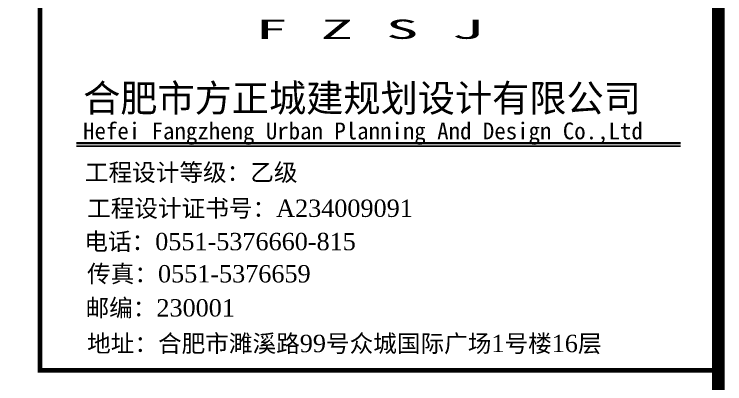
# Model space of a CAD drawing. Extents: x -2746917 to -971774, y -3334247 to -3250358.
# Drawn here: x -2366216 to -2360719, y -3280446 to -3277590 of the extents above; entities that cross this region are included whole.
import ezdxf

# ---------------------------------------------------------------- set-up
doc = ezdxf.new("R2010")
doc.units = 0
doc.header["$LTSCALE"] = 1000
doc.header["$MEASUREMENT"] = 0
doc.layers.get('0').update_dxf_attribs({"linetype": 'CONTINUOUS'})
doc.layers.add('PUB_TEXT', color=7, linetype='CONTINUOUS')
doc.layers.add('PUB_TITLE', color=4, linetype='CONTINUOUS')
doc.styles.add('-黑体', font='simhei.ttf')
doc.styles.add('GHF', font='times.ttf')
doc.styles.add('STYLE1', font='simhei.ttf', dxfattribs={"width": 0.8})

# ---------------------------------------------------------------- blocks, each defined once
blk = doc.blocks.new('A$C6B365CFD')
at = {"color": 4, "lineweight": 35}
blk.add_line((-2131.9, 20492.3), (2539.8, 20492.3), dxfattribs=at)
at = {"color": 4, "lineweight": -2}
blk.add_line((-2131.9, 20469.8), (2539.8, 20469.8), dxfattribs=at)
at = {"layer": 'PUB_TITLE', "const_width": 100}
blk.add_lwpolyline([(2833.3, -16092.6), (2833.3, 23907.4), (-69753.4, 23907.4), (-69753.4, -16092.6), (2833.3, -16092.6)], dxfattribs=at)
at = {"layer": 'PUB_TITLE', "color": 4, "const_width": 35.1}
blk.add_lwpolyline([(-2414.4, 18738.3), (2806.7, 18738.3), (2806.7, 23814.9), (-2414.4, 23814.9)], close=True, dxfattribs=at)
at = {"layer": 'PUB_TEXT'}
for s, height, style, p in [('合肥市方正城建规划设计有限公司', 210.912, '-黑体', (-2081.4, 20735.9)), ('Hefei Fangzheng Urban Planning And Design Co.,Ltd', 129.922, '-黑体', (-2081.8, 20523.1)), ('工程设计等级：乙级', 134.04, 'GHF', (-2067.7, 20200.8)), ('工程设计证书号：A234009091', 134.045, 'GHF', (-2050.4, 19923.4)), ('电话：0551-5376660-815', 134.045, 'GHF', (-2072.1, 19666)), ('传真：0551-5376659', 134.045, 'GHF', (-2050.4, 19417.2)), ('邮编：230001', 134.04, 'GHF', (-2062.7, 19153.8)), ('地址：合肥市濉溪路99号众城国际广场1号楼16层', 134.045, 'GHF', (-2050.4, 18878.5))]:
    blk.add_text(s, height=height, dxfattribs=dict(at, style=style)).set_placement(p)
at = {"layer": 'PUB_TITLE', "color": 4, "style": 'STYLE1', "width": 2.5}
blk.add_text('F Z S J', height=148.68, dxfattribs=at).set_placement((-750.2, 21299.5))

msp = doc.modelspace()

# ---------------------------------------------------------------- block references
at = {"ltscale": 1.5}
msp.add_blockref('A$C6B365CFD', (-2363601.94, -3299080.41), dxfattribs=at)

doc.saveas('drawing.dxf')
